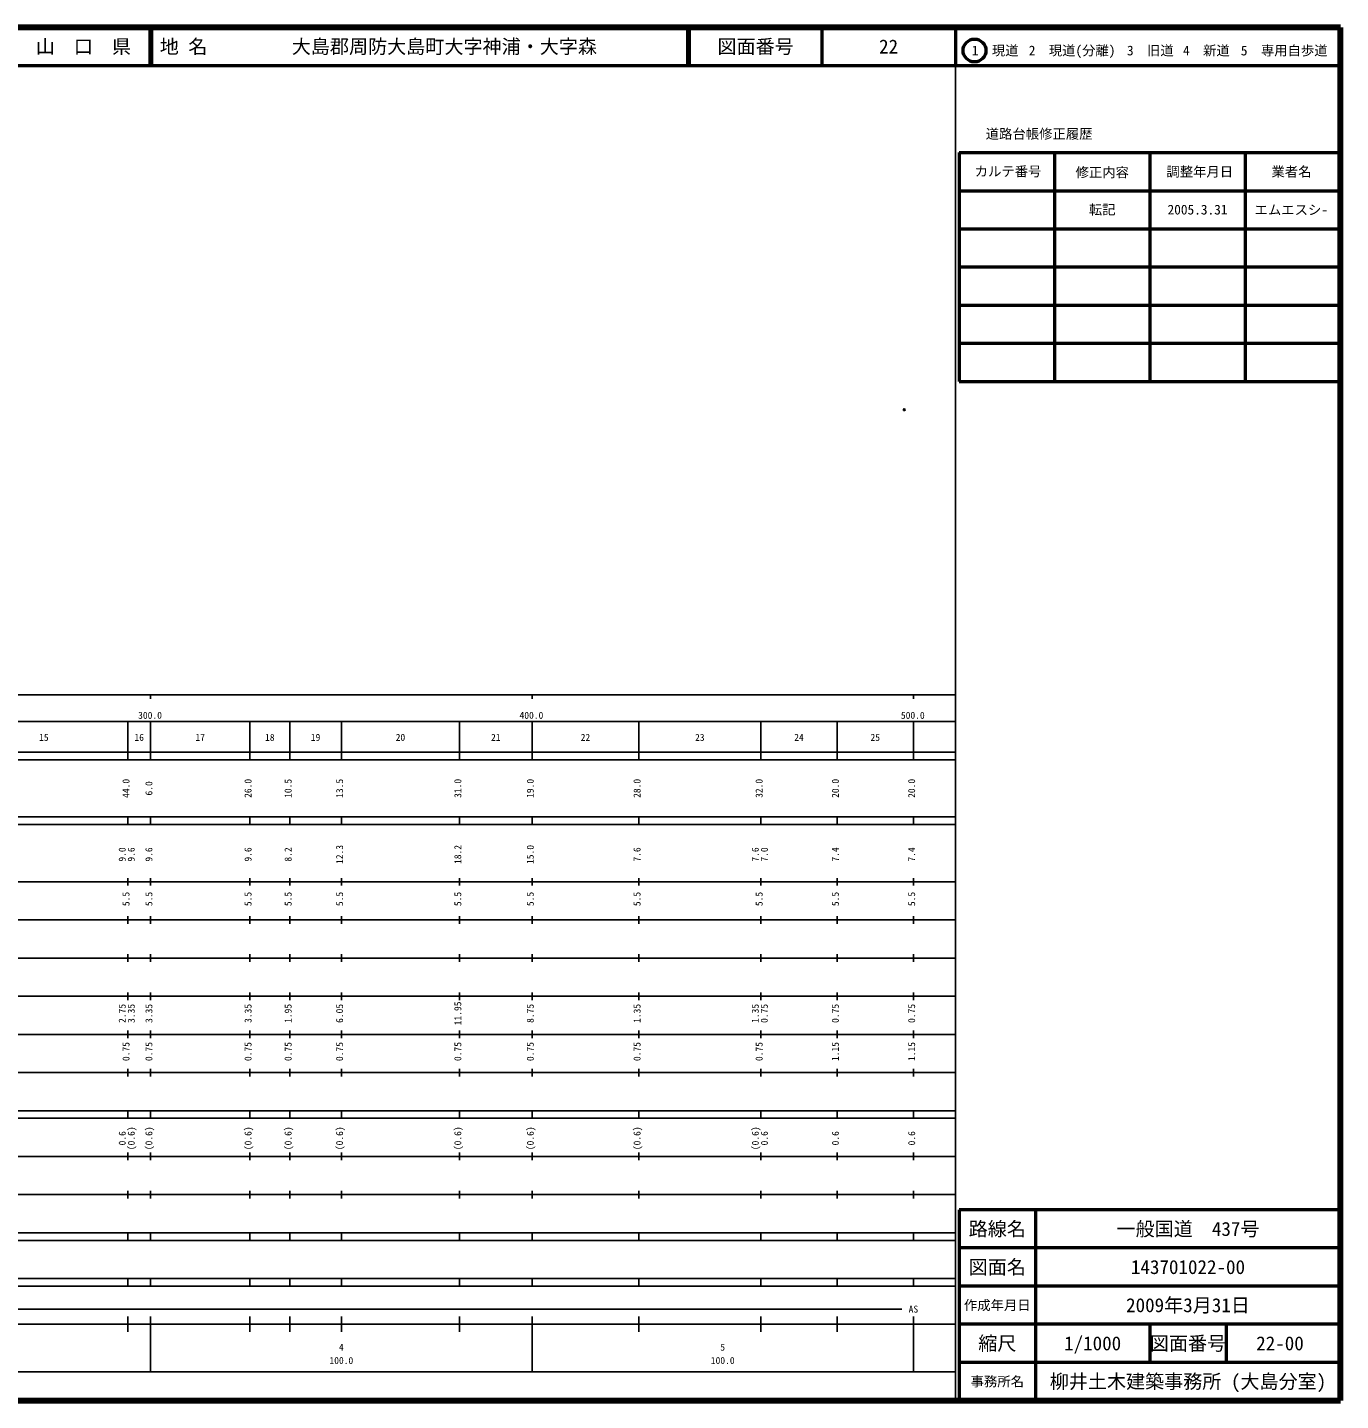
# Model space of a CAD drawing. Units: millimetres on the paper. Extents: x 40 to 680, y 20 to 380.
# Drawn here: x 335.7 to 680, y 20 to 380 of the extents above; entities that cross this region are included whole.
import ezdxf
from ezdxf.enums import TextEntityAlignment as Align

# ---------------------------------------------------------------- set-up
doc = ezdxf.new("R2010")
doc.units = ezdxf.units.MM
doc.header["$PDMODE"] = 32
doc.header["$PDSIZE"] = 0.5
doc.layers.add('M-OTRS', color=6, linetype='Continuous')
doc.layers.add('M-TTL-TXT', color=7, linetype='Continuous')
for name, color, linetype, lineweight in [('M-TTL', 2, 'Continuous', 140), ('M-TTL-BAND', 7, 'Continuous', 25), ('M-TTL-FRAM', 2, 'Continuous', 50), ('M-TTL-LINE', 7, 'Continuous', 50)]:
    doc.layers.add(name, color=color, linetype=linetype, lineweight=lineweight)
doc.styles.add('ＭＳ ゴシック', font='')
doc.styles.get('ＭＳ ゴシック').set_extended_font_data('MS Gothic')

msp = doc.modelspace()

# ---------------------------------------------------------------- linework, layer by layer
at = {"layer": 'M-OTRS'}
msp.add_point((565.614, 279.784), dxfattribs=at)
at = {"layer": 'M-TTL'}
for p, q in [((680, 380), (40, 380)), ((680, 20), (680, 380)), ((40, 20), (680, 20))]:
    msp.add_line(p, q, dxfattribs=at)
at = {"layer": 'M-TTL-BAND'}
for p, q in [((579, 20), (579, 370)), ((40, 205), (579, 205)), ((368, 205), (368, 204)), ((468, 205), (468, 204)), ((568, 205), (568, 204)), ((68, 198), (579, 198)), ((362, 188), (362, 198)), ((368, 188), (368, 198)), ((394, 188), (394, 198)), ((404.5, 188), (404.5, 198)), ((418, 188), (418, 198)), ((449, 188), (449, 198)), ((468, 188), (468, 198)), ((496, 188), (496, 198)), ((528, 188), (528, 198)), ((548, 188), (548, 198)), ((568, 188), (568, 198)), ((40, 190), (579, 190)), ((40, 188), (579, 188)), ((40, 173), (579, 173)), ((362, 171), (362, 173)), ((368, 171), (368, 173)), ((394, 171), (394, 173)), ((404.5, 171), (404.5, 173)), ((418, 171), (418, 173)), ((449, 171), (449, 173)), ((468, 171), (468, 173)), ((496, 171), (496, 173)), ((528, 171), (528, 173)), ((548, 171), (548, 173)), ((568, 171), (568, 173)), ((40, 171), (579, 171)), ((40, 156), (579, 156)), ((362, 155), (362, 157)), ((368, 155), (368, 157)), ((394, 155), (394, 157)), ((404.5, 155), (404.5, 157)), ((418, 155), (418, 157)), ((449, 155), (449, 157)), ((468, 155), (468, 157)), ((496, 155), (496, 157)), ((528, 155), (528, 157)), ((548, 155), (548, 157)), ((568, 155), (568, 157)), ((46, 146), (579, 146)), ((362, 145), (362, 147)), ((368, 145), (368, 147)), ((394, 145), (394, 147)), ((404.5, 145), (404.5, 147)), ((418, 145), (418, 147)), ((449, 145), (449, 147)), ((468, 145), (468, 147)), ((496, 145), (496, 147)), ((528, 145), (528, 147)), ((548, 145), (548, 147)), ((568, 145), (568, 147)), ((362, 135), (362, 137)), ((368, 135), (368, 137)), ((394, 135), (394, 137)), ((404.5, 135), (404.5, 137)), ((418, 135), (418, 137)), ((449, 135), (449, 137)), ((468, 135), (468, 137)), ((496, 135), (496, 137)), ((528, 135), (528, 137)), ((548, 135), (548, 137)), ((568, 135), (568, 137)), ((52, 136), (579, 136)), ((46, 126), (579, 126)), ((362, 125), (362, 127)), ((368, 125), (368, 127)), ((394, 125), (394, 127)), ((404.5, 125), (404.5, 127)), ((418, 125), (418, 127)), ((449, 125), (449, 127)), ((468, 125), (468, 127)), ((496, 125), (496, 127)), ((528, 125), (528, 127)), ((548, 125), (548, 127)), ((568, 125), (568, 127)), ((52, 116), (579, 116)), ((362, 115), (362, 117)), ((368, 115), (368, 117)), ((394, 115), (394, 117)), ((404.5, 115), (404.5, 117)), ((418, 115), (418, 117)), ((449, 115), (449, 117)), ((468, 115), (468, 117)), ((496, 115), (496, 117)), ((528, 115), (528, 117)), ((548, 115), (548, 117)), ((568, 115), (568, 117)), ((46, 106), (579, 106)), ((362, 105), (362, 107)), ((368, 105), (368, 107)), ((394, 105), (394, 107)), ((404.5, 105), (404.5, 107)), ((418, 105), (418, 107)), ((449, 105), (449, 107)), ((468, 105), (468, 107)), ((496, 105), (496, 107)), ((528, 105), (528, 107)), ((548, 105), (548, 107)), ((568, 105), (568, 107)), ((40, 96), (579, 96)), ((40, 94), (579, 94)), ((362, 94), (362, 96)), ((368, 94), (368, 96)), ((394, 94), (394, 96)), ((404.5, 94), (404.5, 96)), ((418, 94), (418, 96)), ((449, 94), (449, 96)), ((468, 94), (468, 96)), ((496, 94), (496, 96)), ((528, 94), (528, 96)), ((548, 94), (548, 96)), ((568, 94), (568, 96)), ((49, 84), (579, 84)), ((362, 83), (362, 85)), ((368, 83), (368, 85)), ((394, 83), (394, 85)), ((404.5, 83), (404.5, 85)), ((418, 83), (418, 85)), ((449, 83), (449, 85)), ((468, 83), (468, 85)), ((496, 83), (496, 85)), ((528, 83), (528, 85)), ((548, 83), (548, 85)), ((568, 83), (568, 85)), ((40, 74), (579, 74)), ((362, 73), (362, 75)), ((368, 73), (368, 75)), ((394, 73), (394, 75)), ((404.5, 73), (404.5, 75)), ((418, 73), (418, 75)), ((449, 73), (449, 75)), ((468, 73), (468, 75)), ((496, 73), (496, 75)), ((528, 73), (528, 75)), ((548, 73), (548, 75)), ((568, 73), (568, 75)), ((40, 64), (579, 64)), ((40, 62), (579, 62)), ((362, 62), (362, 64)), ((368, 62), (368, 64)), ((394, 62), (394, 64)), ((404.5, 62), (404.5, 64)), ((418, 62), (418, 64)), ((449, 62), (449, 64)), ((468, 62), (468, 64)), ((496, 62), (496, 64)), ((528, 62), (528, 64)), ((548, 62), (548, 64)), ((568, 62), (568, 64)), ((40, 52), (579, 52)), ((362, 50), (362, 52)), ((368, 50), (368, 52)), ((394, 50), (394, 52)), ((404.5, 50), (404.5, 52)), ((418, 50), (418, 52)), ((449, 50), (449, 52)), ((468, 50), (468, 52)), ((496, 50), (496, 52)), ((528, 50), (528, 52)), ((548, 50), (548, 52)), ((568, 50), (568, 52)), ((40, 50), (579, 50)), ((71, 44), (565, 44)), ((40, 40), (579, 40)), ((362, 38), (362, 42)), ((368, 27.5), (368, 42)), ((394, 38), (394, 42)), ((404.5, 38), (404.5, 42)), ((418, 38), (418, 42)), ((449, 38), (449, 42)), ((468, 27.5), (468, 42)), ((496, 38), (496, 42)), ((528, 38), (528, 42)), ((548, 38), (548, 42)), ((568, 27.5), (568, 42)), ((68, 27.5), (579, 27.5))]:
    msp.add_line(p, q, dxfattribs=at)
at = {"layer": 'M-TTL-FRAM'}
for p, q in [((580, 347.197), (580, 287.197)), ((580, 347.197), (680, 347.197)), ((580, 287.197), (680, 287.197)), ((680, 70), (580, 70)), ((580, 70), (580, 20))]:
    msp.add_line(p, q, dxfattribs=at)
at = {"layer": 'M-TTL-LINE'}
for p, q in [((367.75, 380), (367.75, 370)), ((368.25, 380), (368.25, 370)), ((508.747, 380), (508.747, 370)), ((509.247, 380), (509.247, 370)), ((543.997, 380), (543.997, 370)), ((579, 380), (579, 370)), ((40, 370), (680, 370)), ((605, 347.197), (605, 287.197)), ((630, 347.197), (630, 287.197)), ((655, 347.197), (655, 287.197)), ((580, 337.197), (680, 337.197)), ((580, 327.197), (680, 327.197)), ((580, 317.197), (680, 317.197)), ((580, 307.197), (680, 307.197)), ((580, 297.197), (680, 297.197)), ((600, 70), (600, 20)), ((680, 60), (580, 60)), ((680, 50), (580, 50)), ((680, 40), (580, 40)), ((630, 40), (630, 30)), ((650, 40), (650, 30)), ((680, 30), (580, 30))]:
    msp.add_line(p, q, dxfattribs=at)
msp.add_circle((584.031, 373.958), 3, dxfattribs=at)

# ---------------------------------------------------------------- texts
at = {"layer": 'M-TTL-BAND', "style": 'ＭＳ ゴシック'}
for s, p in [('300.0', (367.844, 198.195)), ('400.0', (467.844, 198.195)), ('500.0', (567.844, 198.195)), ('15', (340, 192.405)), ('16', (365, 192.405)), ('17', (381, 192.405)), ('18', (399.25, 192.405)), ('19', (411.25, 192.405)), ('20', (433.5, 192.405)), ('21', (458.5, 192.405)), ('22', (482, 192.405)), ('23', (512, 192.405)), ('24', (538, 192.405)), ('25', (558, 192.405)), ('AS', (568, 42.5)), ('4', (418, 32.523)), ('5', (518, 32.523)), ('100.0', (418, 29.033)), ('100.0', (518, 29.033))]:
    msp.add_text(s, height=1.833, dxfattribs=at).set_placement(p, align=Align.BOTTOM_CENTER)
for s, p in [('44.0', (363, 180.5)), ('6.0', (369, 180.5)), ('26.0', (395, 180.5)), ('10.5', (405.5, 180.5)), ('13.5', (419, 180.5)), ('31.0', (450, 180.5)), ('19.0', (469, 180.5)), ('28.0', (497, 180.5)), ('32.0', (529, 180.5)), ('20.0', (549, 180.5)), ('20.0', (569, 180.5)), ('9.0', (362, 163.174)), ('9.6', (364.37, 163.174)), ('9.6', (369, 163.174)), ('9.6', (395, 163.174)), ('8.2', (405.5, 163.174)), ('12.3', (419, 163.174)), ('18.2', (450, 163.174)), ('15.0', (469, 163.174)), ('7.6', (497, 163.174)), ('7.6', (528, 163.174)), ('7.0', (530.37, 163.174)), ('7.4', (549, 163.174)), ('7.4', (569, 163.174)), ('5.5', (363, 151.5)), ('5.5', (369, 151.5)), ('5.5', (395, 151.5)), ('5.5', (405.5, 151.5)), ('5.5', (419, 151.5)), ('5.5', (450, 151.5)), ('5.5', (469, 151.5)), ('5.5', (497, 151.5)), ('5.5', (529, 151.5)), ('5.5', (549, 151.5)), ('5.5', (569, 151.5)), ('2.75', (362, 121.5)), ('3.35', (364.37, 121.5)), ('3.35', (369, 121.5)), ('3.35', (395, 121.5)), ('1.95', (405.5, 121.5)), ('6.05', (419, 121.5)), ('11.95', (450, 121.5)), ('8.75', (469, 121.5)), ('1.35', (497, 121.5)), ('1.35', (528, 121.5)), ('0.75', (530.37, 121.5)), ('0.75', (549, 121.5)), ('0.75', (569, 121.5)), ('0.75', (363, 111.5)), ('0.75', (369, 111.5)), ('0.75', (395, 111.5)), ('0.75', (405.5, 111.5)), ('0.75', (419, 111.5)), ('0.75', (450, 111.5)), ('0.75', (469, 111.5)), ('0.75', (497, 111.5)), ('0.75', (529, 111.5)), ('1.15', (549, 111.5)), ('1.15', (569, 111.5)), ('0.6', (362, 88.764)), ('(0.6)', (364.37, 88.764)), ('(0.6)', (369, 88.764)), ('(0.6)', (395, 88.764)), ('(0.6)', (405.5, 88.764)), ('(0.6)', (419, 88.764)), ('(0.6)', (450, 88.764)), ('(0.6)', (469, 88.764)), ('(0.6)', (497, 88.764)), ('(0.6)', (528, 88.764)), ('0.6', (530.37, 88.764)), ('0.6', (549, 88.764)), ('0.6', (569, 88.764))]:
    msp.add_text(s, height=1.833, rotation=90, dxfattribs=at).set_placement(p, align=Align.BOTTOM_CENTER)
at = {"layer": 'M-TTL-TXT', "style": 'ＭＳ ゴシック'}
for s, height, p in [('山\u3000口\u3000県', 3.666, (350.375, 375)), ('図面番号', 3.666, (526.622, 375)), ('22', 3.666, (561.497, 375)), ('1\u3000現道', 2.566, (589.448, 373.958)), ('2\u3000現道(分離)', 2.566, (609.619, 373.958)), ('3\u3000旧道', 2.566, (630.121, 373.958)), ('4\u3000新道', 2.566, (644.824, 373.958)), ('5\u3000専用自歩道', 2.566, (665.228, 373.958)), ('道路台帳修正履歴', 2.566, (600.968, 352.113)), ('カルテ番号', 2.566, (592.839, 342.277)), ('修正内容', 2.566, (617.509, 342.023)), ('調整年月日', 2.566, (643.089, 342.197)), ('業者名', 2.566, (667.134, 342.197)), ('転記', 2.566, (617.5, 332.245)), ('2005.3.31', 2.566, (642.5, 332.245)), ('エムエスシ-', 2.566, (667.077, 332.189)), ('路線名', 3.666, (590, 65)), ('路線名', 3.666, (590, 65)), ('一般国道\u3000437号', 3.666, (640, 65)), ('図面名', 3.666, (590, 55)), ('図面名', 3.666, (590, 55)), ('143701022-00', 3.666, (640, 55)), ('2009年3月31日', 3.666, (640, 45)), ('作成年月日', 2.566, (590, 45)), ('作成年月日', 2.566, (590, 45)), ('縮尺', 3.666, (590, 35)), ('縮尺', 3.666, (590, 35)), ('1/1000', 3.666, (615, 35)), ('図面番号', 3.666, (640, 35)), ('図面番号', 3.666, (640, 35)), ('22-00', 3.666, (664.125, 35)), ('事務所名', 2.566, (590, 25)), ('事務所名', 2.566, (590, 25)), ('柳井土木建築事務所 (大島分室)', 3.666, (640, 25))]:
    msp.add_text(s, height=height, dxfattribs=at).set_placement(p, align=Align.MIDDLE_CENTER)
for s, p in [('地 名', (370.38, 375)), ('大島郡周防大島町大字神浦・大字森', (405.024, 375))]:
    msp.add_text(s, height=3.666, dxfattribs=at).set_placement(p, align=Align.MIDDLE_LEFT)

doc.saveas('drawing.dxf')
